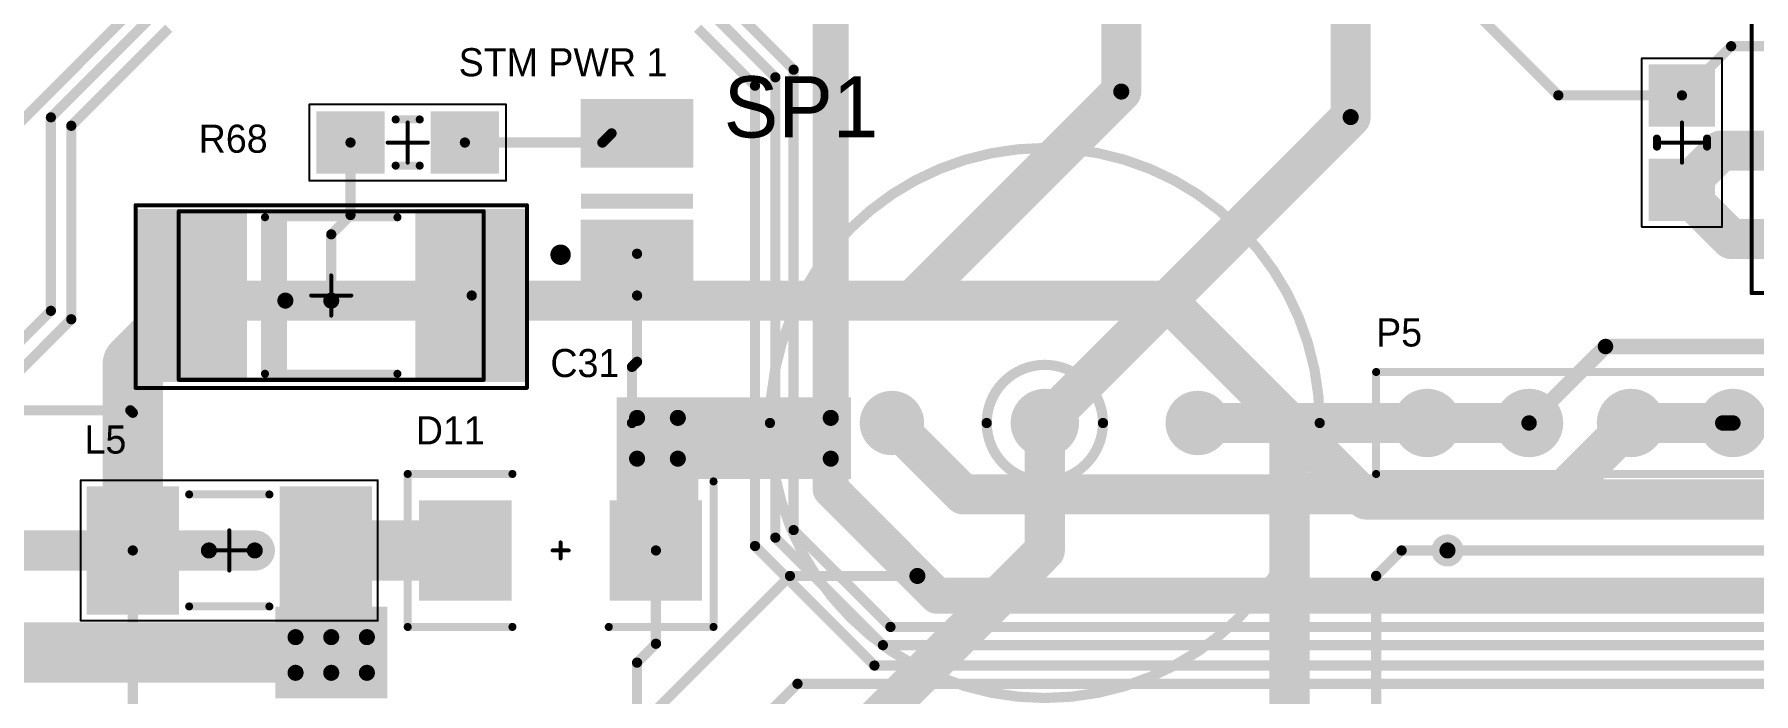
# Model space of a CAD drawing. Header units: millimetres. Extents: x 37 to 246, y 26 to 184.
# Drawn here: x 65.63 to 108.47, y 120.89 to 137.31 of the extents above; entities that cross this region are included whole.
import ezdxf

# ---------------------------------------------------------------- set-up
doc = ezdxf.new("R2010")
doc.units = ezdxf.units.MM
for name, color, linetype in [('BottomLayer', 5, 'Continuous'), ('BottomSolder', 6, 'Continuous'), ('Mechanical1', 6, 'Continuous'), ('Mechanical13', 56, 'Continuous'), ('Mechanical15', 56, 'Continuous'), ('MultiLayer', 9, 'Continuous'), ('PadHoleLayer', 156, 'Continuous'), ('TopLayer', 1, 'Continuous'), ('TopOverlay', 2, 'Continuous'), ('TopPaste', 8, 'Continuous'), ('TopSolder', 216, 'Continuous'), ('ViaHoleLayer', 16, 'Continuous')]:
    doc.layers.add(name, color=color, linetype=linetype)

msp = doc.modelspace()

# ---------------------------------------------------------------- linework, layer by layer
at = {"layer": 'BottomLayer'}
for points, const_width in [([(98.425, 135.255), (98.425, 139.954)], 1), ([(87.503, 130.683), (92.71, 135.89)], 1), ([(71.882, 130.683), (87.503, 130.683)], 1), ([(87.503, 130.683), (93.853, 130.683)], 1), ([(93.853, 130.683), (96.901, 127.635)], 1), ([(90.805, 124.46), (90.805, 127.635)], 1), ([(96.901, 118.11), (96.901, 127.635)], 1), ([(96.901, 127.635), (98.806, 125.73)], 1), ([(98.806, 125.73), (117.983, 125.73)], 1), ([(64.77, 124.46), (69.977, 124.46)], 1), ([(69.977, 124.46), (71.12, 124.46)], 1), ([(75.184, 108.839), (90.805, 124.46)], 1), ([(99.06, 123.825), (99.695, 124.46)], 0.254), ([(99.695, 124.46), (100.838, 124.46)], 0.254), ([(80.645, 120.015), (84.455, 123.825)], 0.254), ([(84.455, 123.825), (87.63, 123.825)], 0.254), ([(99.06, 98.171), (99.06, 123.825)], 0.254), ([(72.644, 121.92), (73.025, 122.301)], 1.5), ([(56.515, 121.92), (72.644, 121.92)], 1.5)]:
    msp.add_lwpolyline(points, dxfattribs=dict(at, const_width=const_width))
for points, const_width in [([(92.46, 135.89, 1), (92.96, 135.89, 1)], 0.5), ([(92.51, 135.89, 1), (92.91, 135.89, 1)], 0.4), ([(98.175, 135.255, 1), (98.675, 135.255, 1)], 0.5), ([(98.225, 135.255, 1), (98.625, 135.255, 1)], 0.4), ([(71.632, 130.683, 1), (72.132, 130.683, 1)], 0.5), ([(71.682, 130.683, 1), (72.082, 130.683, 1)], 0.4), ([(72.825, 130.683, 1), (73.225, 130.683, 1)], 0.4), ([(87.253, 130.683, 1), (87.753, 130.683, 1)], 0.5), ([(87.253, 130.683, 1), (87.753, 130.683, 1)], 0.5), ([(87.253, 130.683, 1), (87.753, 130.683, 1)], 0.5), ([(93.603, 130.683, 1), (94.103, 130.683, 1)], 0.5), ([(93.603, 130.683, 1), (94.103, 130.683, 1)], 0.5), ([(80.445, 127.762, 1), (80.845, 127.762, 1)], 0.4), ([(81.461, 127.762, 1), (81.861, 127.762, 1)], 0.4), ([(85.271, 127.762, 1), (85.671, 127.762, 1)], 0.4), ([(86.645, 127.635, 1), (87.345, 127.635, 1)], 0.7), ([(90.43, 127.635, 1), (91.18, 127.635, 1)], 0.75), ([(90.555, 127.635, 1), (91.055, 127.635, 1)], 0.5), ([(94.265, 127.635, 1), (94.965, 127.635, 1)], 0.7), ([(96.651, 127.635, 1), (97.151, 127.635, 1)], 0.5), ([(96.651, 127.635, 1), (97.151, 127.635, 1)], 0.5), ([(96.651, 127.635, 1), (97.151, 127.635, 1)], 0.5), ([(99.955, 127.635, 1), (100.705, 127.635, 1)], 0.75), ([(102.495, 127.635, 1), (103.245, 127.635, 1)], 0.75), ([(105.035, 127.635, 1), (105.785, 127.635, 1)], 0.75), ([(107.575, 127.635, 1), (108.325, 127.635, 1)], 0.75), ([(80.445, 126.746, 1), (80.845, 126.746, 1)], 0.4), ([(81.461, 126.746, 1), (81.861, 126.746, 1)], 0.4), ([(85.271, 126.746, 1), (85.671, 126.746, 1)], 0.4), ([(98.556, 125.73, 1), (99.056, 125.73, 1)], 0.5), ([(98.556, 125.73, 1), (99.056, 125.73, 1)], 0.5), ([(69.727, 124.46, 1), (70.227, 124.46, 1)], 0.5), ([(69.727, 124.46, 1), (70.227, 124.46, 1)], 0.5), ([(69.777, 124.46, 1), (70.177, 124.46, 1)], 0.4), ([(70.87, 124.46, 1), (71.37, 124.46, 1)], 0.5), ([(70.92, 124.46, 1), (71.32, 124.46, 1)], 0.4), ([(90.555, 124.46, 1), (91.055, 124.46, 1)], 0.5), ([(90.555, 124.46, 1), (91.055, 124.46, 1)], 0.5), ([(100.638, 124.46, 1), (101.038, 124.46, 1)], 0.4), ([(99.631, 124.46, 1), (99.758, 124.46, 1)], 0.127), ([(99.631, 124.46, 1), (99.758, 124.46, 1)], 0.127), ([(100.775, 124.46, 1), (100.901, 124.46, 1)], 0.127), ([(84.391, 123.825, 1), (84.518, 123.825, 1)], 0.127), ([(84.391, 123.825, 1), (84.518, 123.825, 1)], 0.127), ([(87.43, 123.825, 1), (87.83, 123.825, 1)], 0.4), ([(87.566, 123.825, 1), (87.694, 123.825, 1)], 0.127), ([(98.996, 123.825, 1), (99.123, 123.825, 1)], 0.127), ([(98.996, 123.825, 1), (99.123, 123.825, 1)], 0.127), ([(72.65, 122.301, 1), (73.4, 122.301, 1)], 0.75), ([(71.936, 122.301, 1), (72.336, 122.301, 1)], 0.4), ([(72.269, 121.92, 1), (73.019, 121.92, 1)], 0.75), ([(72.269, 121.92, 1), (73.019, 121.92, 1)], 0.75), ([(72.825, 122.301, 1), (73.225, 122.301, 1)], 0.4), ([(73.714, 122.301, 1), (74.114, 122.301, 1)], 0.4), ([(71.936, 121.412, 1), (72.336, 121.412, 1)], 0.4), ([(72.825, 121.412, 1), (73.225, 121.412, 1)], 0.4), ([(73.714, 121.412, 1), (74.114, 121.412, 1)], 0.4)]:
    msp.add_lwpolyline(points, format="xyb", close=True, dxfattribs=dict(at, const_width=const_width))
for points in [[(80.137, 126.238), (85.979, 126.238), (80.137, 128.27), (85.979, 128.27)], [(71.628, 120.777), (74.422, 120.777), (71.628, 123.063), (74.422, 123.063)]]:
    msp.add_solid(points, dxfattribs=at)
at = {"layer": 'BottomSolder'}
for points, const_width in [([(86.594, 127.635, 1), (87.396, 127.635, 1)], 0.802), ([(90.379, 127.635, 1), (91.231, 127.635, 1)], 0.852), ([(94.214, 127.635, 1), (95.016, 127.635, 1)], 0.802), ([(99.904, 127.635, 1), (100.756, 127.635, 1)], 0.852), ([(102.444, 127.635, 1), (103.296, 127.635, 1)], 0.852), ([(104.984, 127.635, 1), (105.836, 127.635, 1)], 0.852), ([(107.524, 127.635, 1), (108.376, 127.635, 1)], 0.852), ([(69.726, 124.46, 1), (70.228, 124.46, 1)], 0.502), ([(70.869, 124.46, 1), (71.371, 124.46, 1)], 0.502)]:
    msp.add_lwpolyline(points, format="xyb", close=True, dxfattribs=dict(at, const_width=const_width))
at = {"layer": 'Mechanical1', "const_width": 0.1}
for points in [[(78.74, 124.26), (78.74, 124.66)], [(78.54, 124.46), (78.94, 124.46)]]:
    msp.add_lwpolyline(points, dxfattribs=at)
at = {"layer": 'Mechanical1', "const_width": 0.05}
for points in [[(78.715, 124.66, 1), (78.765, 124.66, 1)], [(78.515, 124.46, 1), (78.565, 124.46, 1)], [(78.715, 124.26, 1), (78.765, 124.26, 1)], [(78.915, 124.46, 1), (78.965, 124.46, 1)]]:
    msp.add_lwpolyline(points, format="xyb", close=True, dxfattribs=at)
at = {"layer": 'Mechanical13', "const_width": 0.1}
for points in [[(69.225, 128.71), (69.225, 132.91)], [(69.225, 132.91), (76.825, 132.91)], [(76.825, 128.71), (76.825, 132.91)], [(69.225, 128.71), (76.825, 128.71)]]:
    msp.add_lwpolyline(points, dxfattribs=at)
at = {"layer": 'Mechanical13', "const_width": 0.05}
for points in [[(69.2, 132.91, 1), (69.25, 132.91, 1)], [(69.2, 132.91, 1), (69.25, 132.91, 1)], [(76.8, 132.91, 1), (76.85, 132.91, 1)], [(76.8, 132.91, 1), (76.85, 132.91, 1)], [(69.2, 128.71, 1), (69.25, 128.71, 1)], [(69.2, 128.71, 1), (69.25, 128.71, 1)], [(76.8, 128.71, 1), (76.85, 128.71, 1)], [(76.8, 128.71, 1), (76.85, 128.71, 1)]]:
    msp.add_lwpolyline(points, format="xyb", close=True, dxfattribs=at)
at = {"layer": 'Mechanical15'}
for points, const_width in [([(108.415, 130.87), (108.415, 138.37)], 0.1), ([(105.68, 132.52), (105.68, 136.72)], 0.05), ([(105.68, 136.72), (107.68, 136.72)], 0.05), ([(107.68, 132.52), (107.68, 136.72)], 0.05), ([(72.48, 133.67), (72.48, 135.57)], 0.05), ([(72.48, 135.57), (77.38, 135.57)], 0.05), ([(77.38, 133.67), (77.38, 135.57)], 0.05), ([(74.93, 134.12), (74.93, 135.12)], 0.1), ([(106.68, 134.12), (106.68, 135.12)], 0.1), ([(74.43, 134.62), (75.43, 134.62)], 0.1), ([(106.18, 134.62), (107.18, 134.62)], 0.1), ([(72.48, 133.67), (77.38, 133.67)], 0.05), ([(68.15, 128.51), (68.15, 133.06)], 0.1), ([(68.15, 133.06), (77.9, 133.06)], 0.1), ([(77.9, 128.51), (77.9, 133.06)], 0.1), ([(105.68, 132.52), (107.68, 132.52)], 0.05), ([(73.025, 130.31), (73.025, 131.31)], 0.1), ([(72.525, 130.81), (73.525, 130.81)], 0.1), ([(108.415, 130.87), (118.915, 130.87)], 0.1), ([(68.15, 128.51), (77.9, 128.51)], 0.1), ([(66.785, 126.21), (74.185, 126.21)], 0.05), ([(66.785, 122.71), (66.785, 126.21)], 0.05), ([(74.185, 122.71), (74.185, 126.21)], 0.05), ([(70.485, 123.96), (70.485, 124.96)], 0.1), ([(69.985, 124.46), (70.985, 124.46)], 0.1), ([(66.785, 122.71), (74.185, 122.71)], 0.05)]:
    msp.add_lwpolyline(points, dxfattribs=dict(at, const_width=const_width))
for points, const_width in [([(105.668, 136.72, 1), (105.692, 136.72, 1)], 0.025), ([(105.668, 136.72, 1), (105.692, 136.72, 1)], 0.025), ([(107.668, 136.72, 1), (107.692, 136.72, 1)], 0.025), ([(107.668, 136.72, 1), (107.692, 136.72, 1)], 0.025), ([(72.468, 135.57, 1), (72.492, 135.57, 1)], 0.025), ([(72.468, 135.57, 1), (72.492, 135.57, 1)], 0.025), ([(77.368, 135.57, 1), (77.392, 135.57, 1)], 0.025), ([(77.368, 135.57, 1), (77.392, 135.57, 1)], 0.025), ([(74.905, 135.12, 1), (74.955, 135.12, 1)], 0.05), ([(106.655, 135.12, 1), (106.705, 135.12, 1)], 0.05), ([(74.405, 134.62, 1), (74.455, 134.62, 1)], 0.05), ([(75.405, 134.62, 1), (75.455, 134.62, 1)], 0.05), ([(106.155, 134.62, 1), (106.205, 134.62, 1)], 0.05), ([(107.155, 134.62, 1), (107.205, 134.62, 1)], 0.05), ([(74.905, 134.12, 1), (74.955, 134.12, 1)], 0.05), ([(106.655, 134.12, 1), (106.705, 134.12, 1)], 0.05), ([(72.468, 133.67, 1), (72.492, 133.67, 1)], 0.025), ([(72.468, 133.67, 1), (72.492, 133.67, 1)], 0.025), ([(77.368, 133.67, 1), (77.392, 133.67, 1)], 0.025), ([(77.368, 133.67, 1), (77.392, 133.67, 1)], 0.025), ([(68.125, 133.06, 1), (68.175, 133.06, 1)], 0.05), ([(68.125, 133.06, 1), (68.175, 133.06, 1)], 0.05), ([(77.875, 133.06, 1), (77.925, 133.06, 1)], 0.05), ([(77.875, 133.06, 1), (77.925, 133.06, 1)], 0.05), ([(105.668, 132.52, 1), (105.692, 132.52, 1)], 0.025), ([(105.668, 132.52, 1), (105.692, 132.52, 1)], 0.025), ([(107.668, 132.52, 1), (107.692, 132.52, 1)], 0.025), ([(107.668, 132.52, 1), (107.692, 132.52, 1)], 0.025), ([(73, 131.31, 1), (73.05, 131.31, 1)], 0.05), ([(72.5, 130.81, 1), (72.55, 130.81, 1)], 0.05), ([(73.5, 130.81, 1), (73.55, 130.81, 1)], 0.05), ([(108.39, 130.87, 1), (108.44, 130.87, 1)], 0.05), ([(108.39, 130.87, 1), (108.44, 130.87, 1)], 0.05), ([(73, 130.31, 1), (73.05, 130.31, 1)], 0.05), ([(68.125, 128.51, 1), (68.175, 128.51, 1)], 0.05), ([(68.125, 128.51, 1), (68.175, 128.51, 1)], 0.05), ([(77.875, 128.51, 1), (77.925, 128.51, 1)], 0.05), ([(77.875, 128.51, 1), (77.925, 128.51, 1)], 0.05), ([(66.773, 126.21, 1), (66.797, 126.21, 1)], 0.025), ([(66.773, 126.21, 1), (66.797, 126.21, 1)], 0.025), ([(74.173, 126.21, 1), (74.197, 126.21, 1)], 0.025), ([(74.173, 126.21, 1), (74.197, 126.21, 1)], 0.025), ([(70.46, 124.96, 1), (70.51, 124.96, 1)], 0.05), ([(69.96, 124.46, 1), (70.01, 124.46, 1)], 0.05), ([(70.96, 124.46, 1), (71.01, 124.46, 1)], 0.05), ([(70.46, 123.96, 1), (70.51, 123.96, 1)], 0.05), ([(66.773, 122.71, 1), (66.797, 122.71, 1)], 0.025), ([(66.773, 122.71, 1), (66.797, 122.71, 1)], 0.025), ([(74.173, 122.71, 1), (74.197, 122.71, 1)], 0.025), ([(74.173, 122.71, 1), (74.197, 122.71, 1)], 0.025)]:
    msp.add_lwpolyline(points, format="xyb", close=True, dxfattribs=dict(at, const_width=const_width))
at = {"layer": 'MultiLayer'}
for points, const_width in [([(92.51, 135.89, 1), (92.91, 135.89, 1)], 0.4), ([(98.225, 135.255, 1), (98.625, 135.255, 1)], 0.4), ([(71.682, 130.683, 1), (72.082, 130.683, 1)], 0.4), ([(72.825, 130.683, 1), (73.225, 130.683, 1)], 0.4), ([(80.445, 127.762, 1), (80.845, 127.762, 1)], 0.4), ([(81.461, 127.762, 1), (81.861, 127.762, 1)], 0.4), ([(85.271, 127.762, 1), (85.671, 127.762, 1)], 0.4), ([(90.43, 127.635, 1), (91.18, 127.635, 1)], 0.75), ([(80.445, 126.746, 1), (80.845, 126.746, 1)], 0.4), ([(81.461, 126.746, 1), (81.861, 126.746, 1)], 0.4), ([(85.271, 126.746, 1), (85.671, 126.746, 1)], 0.4), ([(69.777, 124.46, 1), (70.177, 124.46, 1)], 0.4), ([(70.92, 124.46, 1), (71.32, 124.46, 1)], 0.4), ([(100.638, 124.46, 1), (101.038, 124.46, 1)], 0.4), ([(87.43, 123.825, 1), (87.83, 123.825, 1)], 0.4), ([(71.936, 122.301, 1), (72.336, 122.301, 1)], 0.4), ([(72.825, 122.301, 1), (73.225, 122.301, 1)], 0.4), ([(73.714, 122.301, 1), (74.114, 122.301, 1)], 0.4), ([(71.936, 121.412, 1), (72.336, 121.412, 1)], 0.4), ([(72.825, 121.412, 1), (73.225, 121.412, 1)], 0.4), ([(73.714, 121.412, 1), (74.114, 121.412, 1)], 0.4)]:
    msp.add_lwpolyline(points, format="xyb", close=True, dxfattribs=dict(at, const_width=const_width))
at = {"layer": 'PadHoleLayer', "const_width": 0.45}
for points in [[(86.77, 127.635, 1), (87.22, 127.635, 1)], [(94.39, 127.635, 1), (94.84, 127.635, 1)], [(100.105, 127.635, 1), (100.555, 127.635, 1)], [(102.645, 127.635, 1), (103.095, 127.635, 1)], [(105.185, 127.635, 1), (105.635, 127.635, 1)], [(107.725, 127.635, 1), (108.175, 127.635, 1)]]:
    msp.add_lwpolyline(points, format="xyb", close=True, dxfattribs=at)
at = {"layer": 'TopLayer'}
for points, const_width in [([(92.71, 135.89), (92.71, 139.545)], 1), ([(64.77, 134.62), (68.58, 138.43)], 0.254), ([(82.55, 138.43), (84.545, 136.435)], 0.254), ([(85.471, 125.984), (85.471, 138.303)], 0.9), ([(100.835, 138.56), (103.6, 135.795)], 0.254), ([(66.04, 135.248), (68.768, 137.976)], 0.254), ([(82.362, 137.976), (84.091, 136.246)], 0.254), ([(66.548, 135.038), (68.978, 137.468)], 0.254), ([(82.152, 137.468), (83.583, 136.036)], 0.254), ([(106.68, 135.795), (107.905, 137.02)], 0.254), ([(107.905, 137.02), (109.22, 137.02)], 0.254), ([(84.091, 124.78), (84.091, 136.246)], 0.254), ([(84.545, 124.968), (84.545, 136.435)], 0.254), ([(83.583, 124.57), (83.583, 136.036)], 0.254), ([(103.6, 135.795), (106.68, 135.795)], 0.254), ([(66.04, 130.429), (66.04, 135.248)], 0.254), ([(90.805, 127.635), (98.425, 135.255)], 1), ([(66.548, 130.219), (66.548, 135.038)], 0.254), ([(79.78, 134.62), (80.01, 134.85)], 0.254), ([(73.505, 132.814), (73.505, 134.62)], 0.254), ([(76.355, 134.62), (79.78, 134.62)], 0.254), ([(106.68, 133.445), (107.655, 134.42)], 1), ([(107.655, 134.42), (109.02, 134.42)], 1), ([(106.68, 133.445), (107.905, 132.22)], 1), ([(73.025, 132.334), (73.505, 132.814)], 0.254), ([(73.025, 130.683), (73.025, 132.334)], 0.254), ([(107.905, 132.22), (108.966, 132.22)], 1), ([(80.645, 130.81), (80.645, 131.85)], 0.254), ([(68.08, 129.111), (69.652, 130.683)], 1.5), ([(69.652, 130.683), (73.025, 130.683)], 1), ([(76.525, 130.81), (80.645, 130.81)], 0.254), ([(80.645, 129.159), (80.645, 130.81)], 0.254), ([(64.77, 129.159), (66.04, 130.429)], 0.254), ([(64.98, 128.651), (66.548, 130.219)], 0.254), ([(68.08, 127.889), (68.08, 129.111)], 1.5), ([(102.87, 127.635), (104.775, 129.54)], 0.384), ([(104.775, 129.54), (109.728, 129.54)], 0.384), ([(80.518, 129.032), (80.645, 129.159)], 0.254), ([(80.518, 127.635), (80.518, 129.032)], 0.254), ([(68.08, 124.46), (68.08, 127.889)], 1.5), ([(86.995, 127.635), (88.773, 125.857)], 1), ([(94.615, 127.635), (100.33, 127.635)], 1), ([(100.33, 127.635), (102.87, 127.635)], 1), ([(103.632, 125.857), (105.41, 127.635)], 1), ([(105.41, 127.635), (107.696, 127.635)], 1), ([(63.43, 127.95), (68.019, 127.95)], 0.254), ([(68.019, 127.95), (68.08, 127.889)], 0.254), ([(107.696, 127.635), (107.95, 127.635)], 0.384), ([(107.95, 127.635), (108.839, 127.635)], 0.384), ([(85.471, 125.984), (87.63, 123.825)], 0.9), ([(88.773, 125.857), (103.632, 125.857)], 1), ([(72.89, 124.46), (76.365, 124.46)], 1.5), ([(84.545, 124.968), (86.958, 122.555)], 0.254), ([(68.08, 124.46), (69.977, 124.46)], 1), ([(69.977, 124.46), (71.12, 124.46)], 1), ([(83.583, 124.57), (86.56, 121.593)], 0.254), ([(84.091, 124.78), (86.77, 122.101)], 0.254), ([(68.08, 120.515), (68.08, 124.46)], 0.254), ([(81.115, 122.136), (81.115, 124.46)], 0.254), ([(87.63, 123.825), (88.123, 123.332)], 0.9), ([(100.838, 124.46), (117.094, 124.46)], 0.254), ([(88.123, 123.332), (117.153, 123.332)], 0.9), ([(86.958, 122.555), (117.475, 122.555)], 0.254), ([(80.645, 121.666), (81.115, 122.136)], 0.254), ([(86.77, 122.101), (117.663, 122.101)], 0.254), ([(80.645, 120.015), (80.645, 121.666)], 0.254), ([(86.56, 121.593), (117.873, 121.593)], 0.254), ([(80.923, 117.42), (84.642, 121.139)], 0.254), ([(84.642, 121.139), (118.062, 121.139)], 0.254)]:
    msp.add_lwpolyline(points, dxfattribs=dict(at, const_width=const_width))
for points, const_width in [([(107.842, 137.02, 1), (107.969, 137.02, 1)], 0.127), ([(107.842, 137.02, 1), (107.969, 137.02, 1)], 0.127), ([(84.028, 136.246, 1), (84.155, 136.246, 1)], 0.127), ([(84.028, 136.246, 1), (84.155, 136.246, 1)], 0.127), ([(84.482, 136.435, 1), (84.609, 136.435, 1)], 0.127), ([(84.482, 136.435, 1), (84.609, 136.435, 1)], 0.127), ([(92.46, 135.89, 1), (92.96, 135.89, 1)], 0.5), ([(92.51, 135.89, 1), (92.91, 135.89, 1)], 0.4), ([(83.52, 136.036, 1), (83.647, 136.036, 1)], 0.127), ([(83.52, 136.036, 1), (83.647, 136.036, 1)], 0.127), ([(103.537, 135.795, 1), (103.664, 135.795, 1)], 0.127), ([(103.537, 135.795, 1), (103.664, 135.795, 1)], 0.127), ([(106.617, 135.795, 1), (106.743, 135.795, 1)], 0.127), ([(106.617, 135.795, 1), (106.743, 135.795, 1)], 0.127), ([(65.977, 135.248, 1), (66.103, 135.248, 1)], 0.127), ([(65.977, 135.248, 1), (66.103, 135.248, 1)], 0.127), ([(98.175, 135.255, 1), (98.675, 135.255, 1)], 0.5), ([(98.225, 135.255, 1), (98.625, 135.255, 1)], 0.4), ([(66.484, 135.038, 1), (66.611, 135.038, 1)], 0.127), ([(66.484, 135.038, 1), (66.611, 135.038, 1)], 0.127), ([(79.947, 134.85, 1), (80.073, 134.85, 1)], 0.127), ([(73.442, 134.62, 1), (73.569, 134.62, 1)], 0.127), ([(76.292, 134.62, 1), (76.419, 134.62, 1)], 0.127), ([(79.717, 134.62, 1), (79.844, 134.62, 1)], 0.127), ([(79.717, 134.62, 1), (79.844, 134.62, 1)], 0.127), ([(107.405, 134.42, 1), (107.905, 134.42, 1)], 0.5), ([(107.405, 134.42, 1), (107.905, 134.42, 1)], 0.5), ([(106.43, 133.445, 1), (106.93, 133.445, 1)], 0.5), ([(106.43, 133.445, 1), (106.93, 133.445, 1)], 0.5), ([(73.442, 132.814, 1), (73.569, 132.814, 1)], 0.127), ([(73.442, 132.814, 1), (73.569, 132.814, 1)], 0.127), ([(72.962, 132.334, 1), (73.088, 132.334, 1)], 0.127), ([(72.962, 132.334, 1), (73.088, 132.334, 1)], 0.127), ([(107.655, 132.22, 1), (108.155, 132.22, 1)], 0.5), ([(107.655, 132.22, 1), (108.155, 132.22, 1)], 0.5), ([(80.581, 131.85, 1), (80.709, 131.85, 1)], 0.127), ([(69.277, 130.683, 1), (70.027, 130.683, 1)], 0.75), ([(69.402, 130.683, 1), (69.902, 130.683, 1)], 0.5), ([(71.682, 130.683, 1), (72.082, 130.683, 1)], 0.4), ([(72.775, 130.683, 1), (73.275, 130.683, 1)], 0.5), ([(72.825, 130.683, 1), (73.225, 130.683, 1)], 0.4), ([(72.962, 130.683, 1), (73.088, 130.683, 1)], 0.127), ([(76.462, 130.81, 1), (76.589, 130.81, 1)], 0.127), ([(80.581, 130.81, 1), (80.709, 130.81, 1)], 0.127), ([(80.581, 130.81, 1), (80.709, 130.81, 1)], 0.127), ([(80.581, 130.81, 1), (80.709, 130.81, 1)], 0.127), ([(65.977, 130.429, 1), (66.103, 130.429, 1)], 0.127), ([(65.977, 130.429, 1), (66.103, 130.429, 1)], 0.127), ([(66.484, 130.219, 1), (66.611, 130.219, 1)], 0.127), ([(66.484, 130.219, 1), (66.611, 130.219, 1)], 0.127), ([(67.705, 129.111, 1), (68.455, 129.111, 1)], 0.75), ([(67.705, 129.111, 1), (68.455, 129.111, 1)], 0.75), ([(104.679, 129.54, 1), (104.871, 129.54, 1)], 0.192), ([(104.679, 129.54, 1), (104.871, 129.54, 1)], 0.192), ([(80.454, 129.032, 1), (80.581, 129.032, 1)], 0.127), ([(80.454, 129.032, 1), (80.581, 129.032, 1)], 0.127), ([(80.581, 129.159, 1), (80.709, 129.159, 1)], 0.127), ([(80.581, 129.159, 1), (80.709, 129.159, 1)], 0.127), ([(67.705, 127.889, 1), (68.455, 127.889, 1)], 0.75), ([(67.705, 127.889, 1), (68.455, 127.889, 1)], 0.75), ([(80.445, 127.762, 1), (80.845, 127.762, 1)], 0.4), ([(81.461, 127.762, 1), (81.861, 127.762, 1)], 0.4), ([(85.271, 127.762, 1), (85.671, 127.762, 1)], 0.4), ([(86.645, 127.635, 1), (87.345, 127.635, 1)], 0.7), ([(86.745, 127.635, 1), (87.245, 127.635, 1)], 0.5), ([(90.43, 127.635, 1), (91.18, 127.635, 1)], 0.75), ([(90.555, 127.635, 1), (91.055, 127.635, 1)], 0.5), ([(94.265, 127.635, 1), (94.965, 127.635, 1)], 0.7), ([(94.365, 127.635, 1), (94.865, 127.635, 1)], 0.5), ([(99.955, 127.635, 1), (100.705, 127.635, 1)], 0.75), ([(100.08, 127.635, 1), (100.58, 127.635, 1)], 0.5), ([(100.08, 127.635, 1), (100.58, 127.635, 1)], 0.5), ([(102.495, 127.635, 1), (103.245, 127.635, 1)], 0.75), ([(102.62, 127.635, 1), (103.12, 127.635, 1)], 0.5), ([(105.035, 127.635, 1), (105.785, 127.635, 1)], 0.75), ([(105.16, 127.635, 1), (105.66, 127.635, 1)], 0.5), ([(105.16, 127.635, 1), (105.66, 127.635, 1)], 0.5), ([(107.446, 127.635, 1), (107.946, 127.635, 1)], 0.5), ([(107.575, 127.635, 1), (108.325, 127.635, 1)], 0.75), ([(67.956, 127.95, 1), (68.083, 127.95, 1)], 0.127), ([(67.956, 127.95, 1), (68.083, 127.95, 1)], 0.127), ([(68.017, 127.889, 1), (68.144, 127.889, 1)], 0.127), ([(80.454, 127.635, 1), (80.581, 127.635, 1)], 0.127), ([(102.774, 127.635, 1), (102.966, 127.635, 1)], 0.192), ([(107.6, 127.635, 1), (107.792, 127.635, 1)], 0.192), ([(107.854, 127.635, 1), (108.046, 127.635, 1)], 0.192), ([(107.854, 127.635, 1), (108.046, 127.635, 1)], 0.192), ([(80.445, 126.746, 1), (80.845, 126.746, 1)], 0.4), ([(81.461, 126.746, 1), (81.861, 126.746, 1)], 0.4), ([(85.271, 126.746, 1), (85.671, 126.746, 1)], 0.4), ([(85.246, 125.984, 1), (85.696, 125.984, 1)], 0.45), ([(85.246, 125.984, 1), (85.696, 125.984, 1)], 0.45), ([(88.523, 125.857, 1), (89.023, 125.857, 1)], 0.5), ([(88.523, 125.857, 1), (89.023, 125.857, 1)], 0.5), ([(103.382, 125.857, 1), (103.882, 125.857, 1)], 0.5), ([(103.382, 125.857, 1), (103.882, 125.857, 1)], 0.5), ([(67.705, 124.46, 1), (68.455, 124.46, 1)], 0.75), ([(72.515, 124.46, 1), (73.265, 124.46, 1)], 0.75), ([(75.99, 124.46, 1), (76.74, 124.46, 1)], 0.75), ([(84.482, 124.968, 1), (84.609, 124.968, 1)], 0.127), ([(84.482, 124.968, 1), (84.609, 124.968, 1)], 0.127), ([(67.83, 124.46, 1), (68.33, 124.46, 1)], 0.5), ([(69.727, 124.46, 1), (70.227, 124.46, 1)], 0.5), ([(69.727, 124.46, 1), (70.227, 124.46, 1)], 0.5), ([(69.777, 124.46, 1), (70.177, 124.46, 1)], 0.4), ([(70.87, 124.46, 1), (71.37, 124.46, 1)], 0.5), ([(70.92, 124.46, 1), (71.32, 124.46, 1)], 0.4), ([(83.52, 124.57, 1), (83.647, 124.57, 1)], 0.127), ([(83.52, 124.57, 1), (83.647, 124.57, 1)], 0.127), ([(84.028, 124.78, 1), (84.155, 124.78, 1)], 0.127), ([(84.028, 124.78, 1), (84.155, 124.78, 1)], 0.127), ([(100.638, 124.46, 1), (101.038, 124.46, 1)], 0.4), ([(68.017, 124.46, 1), (68.144, 124.46, 1)], 0.127), ([(81.052, 124.46, 1), (81.179, 124.46, 1)], 0.127), ([(87.405, 123.825, 1), (87.855, 123.825, 1)], 0.45), ([(87.405, 123.825, 1), (87.855, 123.825, 1)], 0.45), ([(100.775, 124.46, 1), (100.901, 124.46, 1)], 0.127), ([(87.43, 123.825, 1), (87.83, 123.825, 1)], 0.4), ([(87.898, 123.332, 1), (88.348, 123.332, 1)], 0.45), ([(87.898, 123.332, 1), (88.348, 123.332, 1)], 0.45), ([(71.936, 122.301, 1), (72.336, 122.301, 1)], 0.4), ([(72.825, 122.301, 1), (73.225, 122.301, 1)], 0.4), ([(73.714, 122.301, 1), (74.114, 122.301, 1)], 0.4), ([(86.895, 122.555, 1), (87.022, 122.555, 1)], 0.127), ([(86.895, 122.555, 1), (87.022, 122.555, 1)], 0.127), ([(81.052, 122.136, 1), (81.179, 122.136, 1)], 0.127), ([(81.052, 122.136, 1), (81.179, 122.136, 1)], 0.127), ([(86.707, 122.101, 1), (86.834, 122.101, 1)], 0.127), ([(86.707, 122.101, 1), (86.834, 122.101, 1)], 0.127), ([(71.936, 121.412, 1), (72.336, 121.412, 1)], 0.4), ([(72.825, 121.412, 1), (73.225, 121.412, 1)], 0.4), ([(73.714, 121.412, 1), (74.114, 121.412, 1)], 0.4), ([(80.581, 121.666, 1), (80.709, 121.666, 1)], 0.127), ([(80.581, 121.666, 1), (80.709, 121.666, 1)], 0.127), ([(86.496, 121.593, 1), (86.623, 121.593, 1)], 0.127), ([(86.496, 121.593, 1), (86.623, 121.593, 1)], 0.127), ([(84.579, 121.139, 1), (84.706, 121.139, 1)], 0.127), ([(84.579, 121.139, 1), (84.706, 121.139, 1)], 0.127)]:
    msp.add_lwpolyline(points, format="xyb", close=True, dxfattribs=dict(at, const_width=const_width))
for points in [[(105.955, 135.12), (107.405, 135.12), (105.955, 136.47), (107.405, 136.47)], [(81.945, 134.1), (81.945, 135.6), (79.345, 134.1), (79.345, 135.6)], [(72.755, 135.295), (72.755, 133.945), (74.255, 135.295), (74.255, 133.945)], [(75.605, 135.295), (75.605, 133.945), (77.105, 135.295), (77.105, 133.945)], [(105.955, 132.77), (107.405, 132.77), (105.955, 134.12), (107.405, 134.12)], [(70.825, 128.76), (70.825, 132.86), (68.225, 128.76), (68.225, 132.86)], [(77.825, 128.76), (77.825, 132.86), (75.225, 128.76), (75.225, 132.86)], [(81.945, 131.1), (81.945, 132.6), (79.345, 131.1), (79.345, 132.6)], [(80.137, 125.476), (82.169, 125.476), (80.137, 128.27), (82.169, 128.27)], [(69.13, 122.965), (69.13, 125.955), (67.03, 122.965), (67.03, 125.955)], [(73.94, 122.965), (73.94, 125.955), (71.84, 122.965), (71.84, 125.955)], [(77.415, 125.61), (75.315, 125.61), (77.415, 123.31), (75.315, 123.31)], [(82.165, 125.61), (80.065, 125.61), (82.165, 123.31), (80.065, 123.31)], [(71.628, 120.777), (74.422, 120.777), (71.628, 123.063), (74.422, 123.063)]]:
    msp.add_solid(points, dxfattribs=at)
at = {"layer": 'TopOverlay', "const_width": 0.2}
for points in [[(74.63, 135.195), (75.23, 135.195)], [(106.055, 134.52), (106.055, 134.72)], [(107.305, 134.52), (107.305, 134.72)], [(74.63, 134.045), (75.23, 134.045)], [(71.375, 132.76), (74.675, 132.76)], [(71.375, 128.86), (71.375, 132.76)], [(71.375, 128.86), (74.675, 128.86)], [(99.06, 126.365), (99.06, 128.905)], [(99.06, 128.905), (119.38, 128.905)], [(74.93, 122.555), (74.93, 126.365)], [(74.93, 126.365), (77.54, 126.365)], [(99.06, 126.365), (119.38, 126.365)], [(69.485, 125.855), (71.485, 125.855)], [(82.55, 122.555), (82.55, 126.18)], [(69.485, 123.065), (71.485, 123.065)], [(74.93, 122.555), (77.54, 122.555)], [(79.94, 122.555), (82.55, 122.555)]]:
    msp.add_lwpolyline(points, dxfattribs=at)
at = {"layer": 'TopOverlay'}
for points, const_width in [([(74.58, 135.195, 1), (74.68, 135.195, 1)], 0.1), ([(75.18, 135.195, 1), (75.28, 135.195, 1)], 0.1), ([(97.655, 127.635, 1), (83.955, 127.635, 1)], 0.254), ([(106.005, 134.72, 1), (106.105, 134.72, 1)], 0.1), ([(106.005, 134.52, 1), (106.105, 134.52, 1)], 0.1), ([(107.255, 134.72, 1), (107.355, 134.72, 1)], 0.1), ([(107.255, 134.52, 1), (107.355, 134.52, 1)], 0.1), ([(74.58, 134.045, 1), (74.68, 134.045, 1)], 0.1), ([(75.18, 134.045, 1), (75.28, 134.045, 1)], 0.1), ([(71.325, 132.76, 1), (71.425, 132.76, 1)], 0.1), ([(71.325, 132.76, 1), (71.425, 132.76, 1)], 0.1), ([(74.625, 132.76, 1), (74.725, 132.76, 1)], 0.1), ([(78.867, 131.826, 1), (78.613, 131.826, 1)], 0.254), ([(78.549, 131.826, 1), (78.676, 131.826, 1)], 0.127), ([(78.803, 131.826, 1), (78.93, 131.826, 1)], 0.127), ([(71.325, 128.86, 1), (71.425, 128.86, 1)], 0.1), ([(71.325, 128.86, 1), (71.425, 128.86, 1)], 0.1), ([(74.625, 128.86, 1), (74.725, 128.86, 1)], 0.1), ([(92.253, 127.635, 1), (89.357, 127.635, 1)], 0.254), ([(99.01, 128.905, 1), (99.11, 128.905, 1)], 0.1), ([(99.01, 128.905, 1), (99.11, 128.905, 1)], 0.1), ([(83.892, 127.635, 1), (84.019, 127.635, 1)], 0.127), ([(89.293, 127.635, 1), (89.42, 127.635, 1)], 0.127), ([(92.19, 127.635, 1), (92.317, 127.635, 1)], 0.127), ([(97.591, 127.635, 1), (97.718, 127.635, 1)], 0.127), ([(74.88, 126.365, 1), (74.98, 126.365, 1)], 0.1), ([(74.88, 126.365, 1), (74.98, 126.365, 1)], 0.1), ([(77.49, 126.365, 1), (77.59, 126.365, 1)], 0.1), ([(99.01, 126.365, 1), (99.11, 126.365, 1)], 0.1), ([(99.01, 126.365, 1), (99.11, 126.365, 1)], 0.1), ([(69.435, 125.855, 1), (69.535, 125.855, 1)], 0.1), ([(71.435, 125.855, 1), (71.535, 125.855, 1)], 0.1), ([(82.5, 126.18, 1), (82.6, 126.18, 1)], 0.1), ([(69.435, 123.065, 1), (69.535, 123.065, 1)], 0.1), ([(71.435, 123.065, 1), (71.535, 123.065, 1)], 0.1), ([(74.88, 122.555, 1), (74.98, 122.555, 1)], 0.1), ([(74.88, 122.555, 1), (74.98, 122.555, 1)], 0.1), ([(77.49, 122.555, 1), (77.59, 122.555, 1)], 0.1), ([(79.89, 122.555, 1), (79.99, 122.555, 1)], 0.1), ([(82.5, 122.555, 1), (82.6, 122.555, 1)], 0.1), ([(82.5, 122.555, 1), (82.6, 122.555, 1)], 0.1)]:
    msp.add_lwpolyline(points, format="xyb", close=True, dxfattribs=dict(at, const_width=const_width))
for points in [[(82.042, 132.97), (82.042, 133.351), (79.248, 132.97), (79.248, 133.351)], [(71.375, 128.86), (71.925, 128.86), (71.375, 132.76), (71.925, 132.76)]]:
    msp.add_solid(points, dxfattribs=at)
at = {"layer": 'TopPaste'}
for points in [[(105.955, 135.12), (107.405, 135.12), (105.955, 136.47), (107.405, 136.47)], [(81.945, 134.1), (81.945, 135.6), (79.345, 134.1), (79.345, 135.6)], [(72.755, 135.295), (72.755, 133.945), (74.255, 135.295), (74.255, 133.945)], [(75.605, 135.295), (75.605, 133.945), (77.105, 135.295), (77.105, 133.945)], [(105.955, 132.77), (107.405, 132.77), (105.955, 134.12), (107.405, 134.12)], [(70.825, 128.76), (70.825, 132.86), (68.225, 128.76), (68.225, 132.86)], [(77.825, 128.76), (77.825, 132.86), (75.225, 128.76), (75.225, 132.86)], [(81.945, 131.1), (81.945, 132.6), (79.345, 131.1), (79.345, 132.6)], [(69.13, 122.965), (69.13, 125.955), (67.03, 122.965), (67.03, 125.955)], [(73.94, 122.965), (73.94, 125.955), (71.84, 122.965), (71.84, 125.955)], [(77.415, 125.61), (75.315, 125.61), (77.415, 123.31), (75.315, 123.31)], [(82.165, 125.61), (80.065, 125.61), (82.165, 123.31), (80.065, 123.31)]]:
    msp.add_solid(points, dxfattribs=at)
at = {"layer": 'TopSolder'}
for points, const_width in [([(86.594, 127.635, 1), (87.396, 127.635, 1)], 0.802), ([(90.379, 127.635, 1), (91.231, 127.635, 1)], 0.852), ([(94.214, 127.635, 1), (95.016, 127.635, 1)], 0.802), ([(99.904, 127.635, 1), (100.756, 127.635, 1)], 0.852), ([(102.444, 127.635, 1), (103.296, 127.635, 1)], 0.852), ([(104.984, 127.635, 1), (105.836, 127.635, 1)], 0.852), ([(107.524, 127.635, 1), (108.376, 127.635, 1)], 0.852), ([(69.726, 124.46, 1), (70.228, 124.46, 1)], 0.502), ([(70.869, 124.46, 1), (71.371, 124.46, 1)], 0.502)]:
    msp.add_lwpolyline(points, format="xyb", close=True, dxfattribs=dict(at, const_width=const_width))
for points in [[(105.853, 135.018), (107.507, 135.018), (105.853, 136.572), (107.507, 136.572)], [(72.653, 135.397), (72.653, 133.843), (74.357, 135.397), (74.357, 133.843)], [(75.503, 135.397), (75.503, 133.843), (77.207, 135.397), (77.207, 133.843)], [(82.047, 133.998), (82.047, 135.702), (79.243, 133.998), (79.243, 135.702)], [(105.853, 132.668), (107.507, 132.668), (105.853, 134.222), (107.507, 134.222)], [(70.927, 128.658), (70.927, 132.962), (68.123, 128.658), (68.123, 132.962)], [(77.927, 128.658), (77.927, 132.962), (75.123, 128.658), (75.123, 132.962)], [(82.047, 130.998), (82.047, 132.702), (79.243, 130.998), (79.243, 132.702)], [(69.232, 122.863), (69.232, 126.057), (66.928, 122.863), (66.928, 126.057)], [(74.042, 122.863), (74.042, 126.057), (71.738, 122.863), (71.738, 126.057)], [(77.517, 125.712), (75.213, 125.712), (77.517, 123.208), (75.213, 123.208)], [(82.267, 125.712), (79.963, 125.712), (82.267, 123.208), (79.963, 123.208)]]:
    msp.add_solid(points, dxfattribs=at)
at = {"layer": 'ViaHoleLayer'}
for points, const_width in [([(92.61, 135.89, 1), (92.81, 135.89, 1)], 0.2), ([(98.325, 135.255, 1), (98.525, 135.255, 1)], 0.2), ([(71.782, 130.683, 1), (71.982, 130.683, 1)], 0.2), ([(72.925, 130.683, 1), (73.125, 130.683, 1)], 0.2), ([(80.545, 127.762, 1), (80.745, 127.762, 1)], 0.2), ([(81.561, 127.762, 1), (81.761, 127.762, 1)], 0.2), ([(85.371, 127.762, 1), (85.571, 127.762, 1)], 0.2), ([(90.605, 127.635, 1), (91.005, 127.635, 1)], 0.4), ([(80.545, 126.746, 1), (80.745, 126.746, 1)], 0.2), ([(81.561, 126.746, 1), (81.761, 126.746, 1)], 0.2), ([(85.371, 126.746, 1), (85.571, 126.746, 1)], 0.2), ([(69.877, 124.46, 1), (70.077, 124.46, 1)], 0.2), ([(71.02, 124.46, 1), (71.22, 124.46, 1)], 0.2), ([(100.738, 124.46, 1), (100.938, 124.46, 1)], 0.2), ([(87.53, 123.825, 1), (87.73, 123.825, 1)], 0.2), ([(72.036, 122.301, 1), (72.236, 122.301, 1)], 0.2), ([(72.925, 122.301, 1), (73.125, 122.301, 1)], 0.2), ([(73.814, 122.301, 1), (74.014, 122.301, 1)], 0.2), ([(72.036, 121.412, 1), (72.236, 121.412, 1)], 0.2), ([(72.925, 121.412, 1), (73.125, 121.412, 1)], 0.2), ([(73.814, 121.412, 1), (74.014, 121.412, 1)], 0.2)]:
    msp.add_lwpolyline(points, format="xyb", close=True, dxfattribs=dict(at, const_width=const_width))

# ---------------------------------------------------------------- texts
at = {"layer": 'TopOverlay'}
msp.add_text('STM PWR 1', height=0.7, rotation=360, dxfattribs=at).set_placement((76.2, 136.271))
for s, height, p in [('SP1', 1.524, (82.804, 134.747)), ('R68', 0.7, (69.723, 134.366)), ('P5', 0.7, (99.06, 129.54)), ('C31', 0.7, (78.486, 128.778)), ('D11', 0.7, (75.133, 127.102)), ('L5', 0.7, (66.878, 126.873))]:
    msp.add_text(s, height=height, dxfattribs=at).set_placement(p)

doc.saveas('drawing.dxf')
